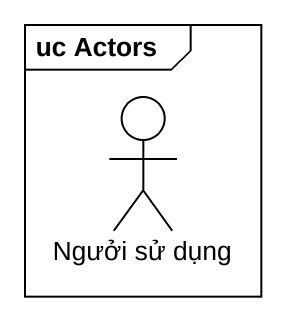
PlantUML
@startuml
mainframe uc Actors
actor "Ngưởi sử dụng" as Ngưởi_sử_dụng
@enduml
